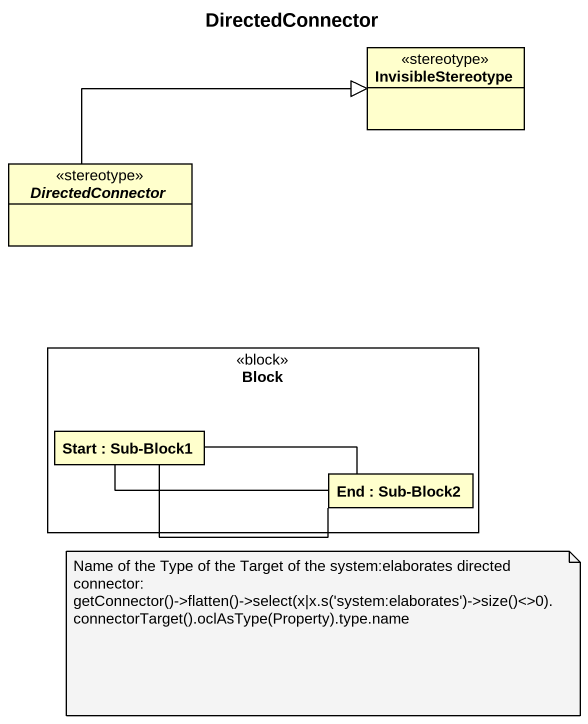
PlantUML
@startuml
title DirectedConnector
allowmixing
hide circle
hide empty members
class InvisibleStereotype <<stereotype>>
abstract class DirectedConnector <<stereotype>>
rectangle Block <<block>> {
  rectangle "Start : Sub-Block1" as Start_
  rectangle "End : Sub-Block2" as End_
}
DirectedConnector -right-|> InvisibleStereotype
Start_ -right- End_
Start_ -right- End_
End_ -left- Start_
note as N1
  Name of the Type of the Target of the system:elaborates directed connector:
  getConnector()->flatten()->select(x|x.s('system:elaborates')->size()<>0).connectorTarget().oclAsType(Property).type.name
end note
@enduml
